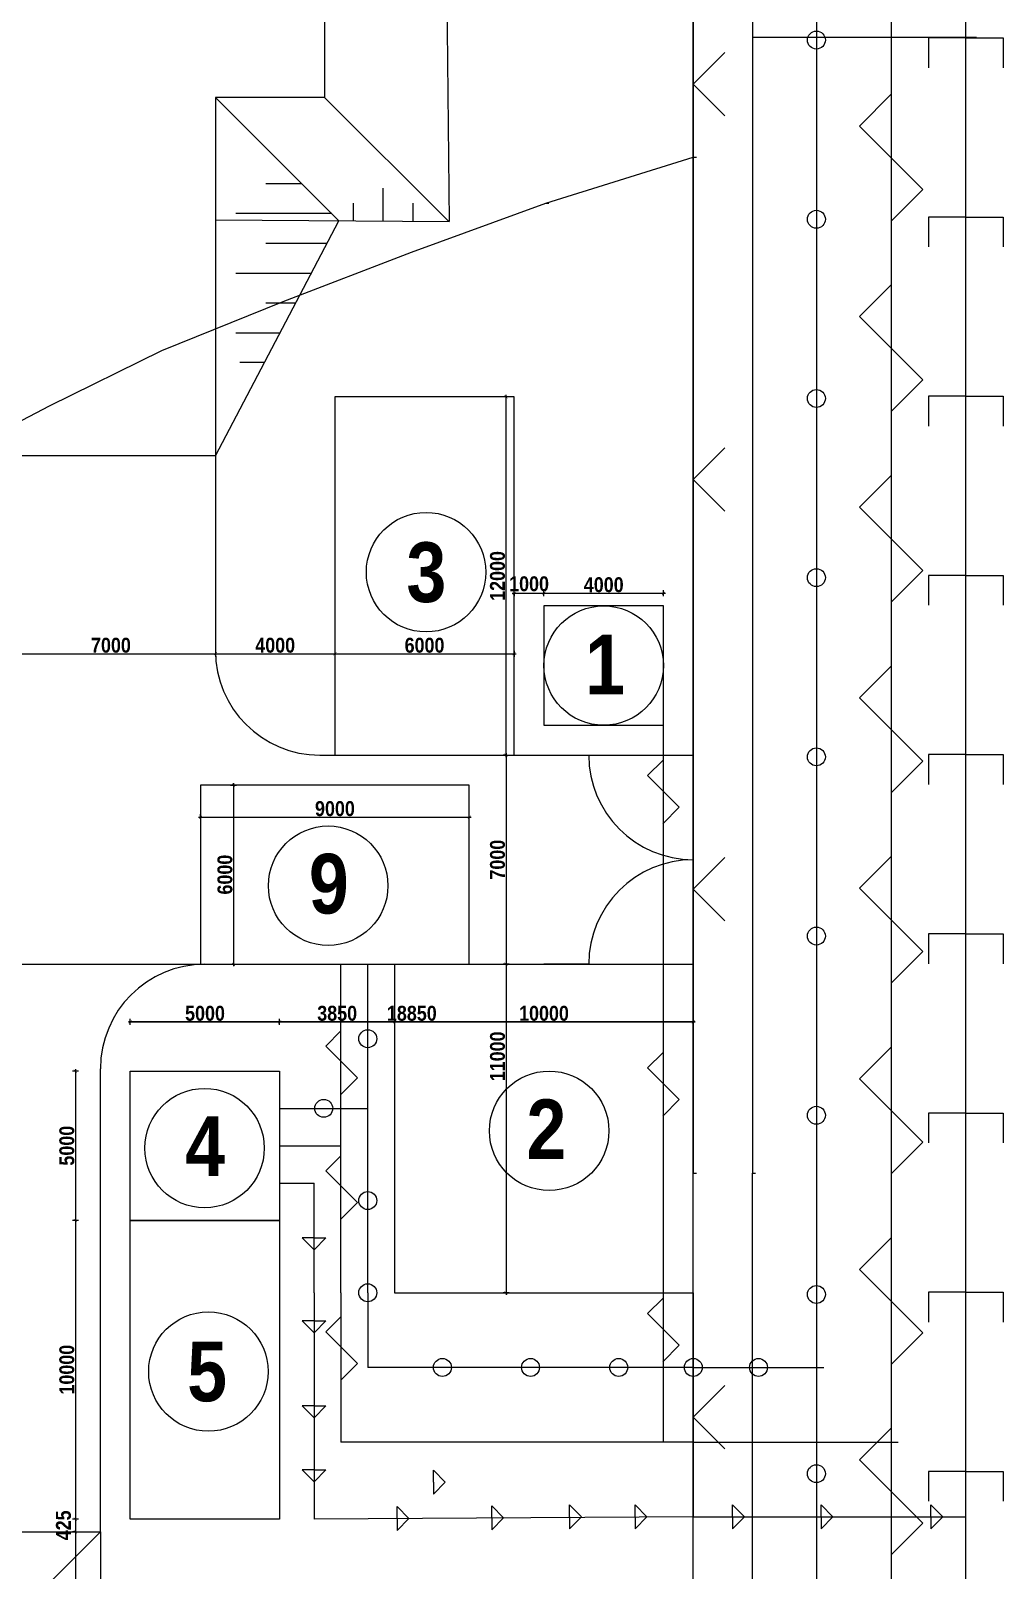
# Model space of a CAD drawing. Header units: millimetres. Extents: x -51 to 2999949, y -1641567 to 415040.
# Drawn here: x 2327837 to 2360396, y 193170 to 244712 of the extents above; entities that cross this region are included whole.
import ezdxf

# ---------------------------------------------------------------- set-up
doc = ezdxf.new("R2010")
doc.units = ezdxf.units.MM
doc.header["$LTSCALE"] = 75
doc.header["$MEASUREMENT"] = 0
doc.layers.get('0').update_dxf_attribs({"linetype": 'CONTINUOUS'})
for name, color, linetype in [('cesty', 161, 'CONTINUOUS'), ('elektrický kabel', 50, 'CONTINUOUS'), ('kanalizace', 222, 'CONTINUOUS'), ('objekt A+B', 10, 'CONTINUOUS'), ('pitná voda', 130, 'CONTINUOUS'), ('plot', 11, 'CONTINUOUS'), ('potrubí', 64, 'CONTINUOUS'), ('svahování', 80, 'CONTINUOUS'), ('zařízení staveniště', 7, 'CONTINUOUS')]:
    doc.layers.add(name, color=color, linetype=linetype)
doc.styles.add('zařízení stavby', font='ariblk.ttf', dxfattribs={"width": 0.75, "height": 2000})
doc.styles.add('ŘEZ HLOUBKY', font='ariblk.ttf', dxfattribs={"width": 0.75, "height": 500})
doc.dimstyles.new('koty', dxfattribs={"dimscale": 0, "dimtxt": 500, "dimasz": 100, "dimexe": 100, "dimexo": 1000, "dimgap": 25, "dimtad": 1, "dimdec": 3, "dimrnd": 5, "dimzin": 12, "dimdsep": 46, "dimtxsty": 'ŘEZ HLOUBKY', "dimblk": 'ARCHTICK', "dimcen": 150, "dimdle": 65, "dimclrd": 256, "dimclre": 256, "dimclrt": 141, "dimadec": 0, "dimazin": 0, "dimtfac": 1, "dimtdec": 3, "dimtmove": 2, "dimatfit": 2, "dimldrblk": 'DOTSMALL', "dimfxl": 100, "dimfxlon": 1, "dimtolj": 1, "dimtzin": 0, "dimarcsym": 0})

# ---------------------------------------------------------------- blocks, each defined once
blk = doc.blocks.new('_ArchTick')
at = {"color": 0, "linetype": 'ByBlock', "const_width": 0.15}
blk.add_lwpolyline([(-0.5, -0.5), (0.5, 0.5)], dxfattribs=at)
blk = doc.blocks.new('*D91')
at = {"layer": 'zařízení staveniště', "lineweight": -2, "transparency": 16777216}
for p, q in [((2326955, 223854), (2334085, 223854)), ((2327020, 223854), (2327020, 223754)), ((2334020, 223854), (2334020, 223754))]:
    blk.add_line(p, q, dxfattribs=at)
at = {"layer": 'zařízení staveniště', "lineweight": -2, "transparency": 16777216, "xscale": 100, "yscale": 100, "zscale": 100, "rotation": 180}
blk.add_blockref('_ArchTick', (2327020, 223854), dxfattribs=at)
at = {"layer": 'zařízení staveniště', "lineweight": -2, "transparency": 16777216, "xscale": 100, "yscale": 100, "zscale": 100}
blk.add_blockref('_ArchTick', (2334020, 223854), dxfattribs=at)
at = {"layer": 'zařízení staveniště', "color": 141, "transparency": 16777216, "insert": (2330520, 224137), "char_height": 500, "attachment_point": 5, "style": 'ŘEZ HLOUBKY'}
blk.add_mtext('\\A1;7000', dxfattribs=at)
blk = doc.blocks.new('_DotSmall')
at = {"color": 0, "linetype": 'ByBlock', "const_width": 0.5}
blk.add_lwpolyline([(-0.0625, 0, 1), (0.0625, 0, 1)], format="xyb", close=True, dxfattribs=at)
blk = doc.blocks.new('*D92')
at = {"layer": 'zařízení staveniště', "lineweight": -2, "transparency": 16777216}
for p, q in [((2333955, 223854), (2338085, 223854)), ((2334020, 223854), (2334020, 223754)), ((2338020, 223954), (2338020, 223754))]:
    blk.add_line(p, q, dxfattribs=at)
at = {"layer": 'zařízení staveniště', "lineweight": -2, "transparency": 16777216, "xscale": 100, "yscale": 100, "zscale": 100, "rotation": 180}
blk.add_blockref('_ArchTick', (2334020, 223854), dxfattribs=at)
at = {"layer": 'zařízení staveniště', "lineweight": -2, "transparency": 16777216, "xscale": 100, "yscale": 100, "zscale": 100}
blk.add_blockref('_ArchTick', (2338020, 223854), dxfattribs=at)
at = {"layer": 'zařízení staveniště', "color": 141, "transparency": 16777216, "insert": (2336020, 224137), "char_height": 500, "attachment_point": 5, "style": 'ŘEZ HLOUBKY'}
blk.add_mtext('\\A1;4000', dxfattribs=at)
blk = doc.blocks.new('*D93')
at = {"layer": 'zařízení staveniště', "lineweight": -2, "transparency": 16777216}
for p, q in [((2337955, 223854), (2344085, 223854)), ((2338020, 223954), (2338020, 223754)), ((2344020, 223954), (2344020, 223754))]:
    blk.add_line(p, q, dxfattribs=at)
at = {"layer": 'zařízení staveniště', "lineweight": -2, "transparency": 16777216, "xscale": 100, "yscale": 100, "zscale": 100, "rotation": 180}
blk.add_blockref('_ArchTick', (2338020, 223854), dxfattribs=at)
at = {"layer": 'zařízení staveniště', "lineweight": -2, "transparency": 16777216, "xscale": 100, "yscale": 100, "zscale": 100}
blk.add_blockref('_ArchTick', (2344020, 223854), dxfattribs=at)
at = {"layer": 'zařízení staveniště', "color": 141, "transparency": 16777216, "insert": (2341020, 224137), "char_height": 500, "attachment_point": 5, "style": 'ŘEZ HLOUBKY'}
blk.add_mtext('\\A1;6000', dxfattribs=at)
blk = doc.blocks.new('*D94')
at = {"layer": 'zařízení staveniště', "lineweight": -2, "transparency": 16777216}
for p, q in [((2343955, 225880), (2345085, 225880)), ((2344020, 225880), (2344020, 225780)), ((2345020, 225780), (2345020, 225980))]:
    blk.add_line(p, q, dxfattribs=at)
at = {"layer": 'zařízení staveniště', "lineweight": -2, "transparency": 16777216, "xscale": 100, "yscale": 100, "zscale": 100, "rotation": 180}
blk.add_blockref('_ArchTick', (2344020, 225880), dxfattribs=at)
at = {"layer": 'zařízení staveniště', "lineweight": -2, "transparency": 16777216, "xscale": 100, "yscale": 100, "zscale": 100}
blk.add_blockref('_ArchTick', (2345020, 225880), dxfattribs=at)
at = {"layer": 'zařízení staveniště', "color": 141, "transparency": 16777216, "insert": (2344520, 226193), "char_height": 500, "attachment_point": 5, "style": 'ŘEZ HLOUBKY'}
blk.add_mtext('\\A1;1000', dxfattribs=at)
blk = doc.blocks.new('*D95')
at = {"layer": 'zařízení staveniště', "lineweight": -2, "transparency": 16777216}
for p, q in [((2344955, 225880), (2349085, 225880)), ((2345020, 225780), (2345020, 225980)), ((2349020, 225780), (2349020, 225980))]:
    blk.add_line(p, q, dxfattribs=at)
at = {"layer": 'zařízení staveniště', "lineweight": -2, "transparency": 16777216, "xscale": 100, "yscale": 100, "zscale": 100, "rotation": 180}
blk.add_blockref('_ArchTick', (2345020, 225880), dxfattribs=at)
at = {"layer": 'zařízení staveniště', "lineweight": -2, "transparency": 16777216, "xscale": 100, "yscale": 100, "zscale": 100}
blk.add_blockref('_ArchTick', (2349020, 225880), dxfattribs=at)
at = {"layer": 'zařízení staveniště', "color": 141, "transparency": 16777216, "insert": (2347020, 226163), "char_height": 500, "attachment_point": 5, "style": 'ŘEZ HLOUBKY'}
blk.add_mtext('\\A1;4000', dxfattribs=at)
blk = doc.blocks.new('*D96')
at = {"layer": 'zařízení staveniště', "lineweight": -2, "transparency": 16777216}
for p, q in [((2343749, 232459), (2343649, 232459)), ((2343749, 220394), (2343749, 232524)), ((2343749, 220459), (2343649, 220459))]:
    blk.add_line(p, q, dxfattribs=at)
at = {"layer": 'zařízení staveniště', "lineweight": -2, "transparency": 16777216, "xscale": 100, "yscale": 100, "zscale": 100}
for p, rotation in [((2343749, 232459), 90), ((2343749, 220459), 270)]:
    blk.add_blockref('_ArchTick', p, dxfattribs=dict(at, rotation=rotation))
at = {"layer": 'zařízení staveniště', "color": 141, "transparency": 16777216, "insert": (2343466, 226459), "char_height": 500, "attachment_point": 5, "rotation": 90, "style": 'ŘEZ HLOUBKY'}
blk.add_mtext('\\A1;12000', dxfattribs=at)
blk = doc.blocks.new('*D97')
at = {"layer": 'zařízení staveniště', "lineweight": -2, "transparency": 16777216}
for p, q in [((2343749, 220459), (2343649, 220459)), ((2343749, 220524), (2343749, 213394)), ((2343849, 213459), (2343649, 213459))]:
    blk.add_line(p, q, dxfattribs=at)
at = {"layer": 'zařízení staveniště', "lineweight": -2, "transparency": 16777216, "xscale": 100, "yscale": 100, "zscale": 100}
for p, rotation in [((2343749, 220459), 90), ((2343749, 213459), 270)]:
    blk.add_blockref('_ArchTick', p, dxfattribs=dict(at, rotation=rotation))
at = {"layer": 'zařízení staveniště', "color": 141, "transparency": 16777216, "insert": (2343466, 216959), "char_height": 500, "attachment_point": 5, "rotation": 90, "style": 'ŘEZ HLOUBKY'}
blk.add_mtext('\\A1;7000', dxfattribs=at)
blk = doc.blocks.new('*D98')
at = {"layer": 'zařízení staveniště', "lineweight": -2, "transparency": 16777216}
for p, q in [((2343849, 213459), (2343649, 213459)), ((2343749, 213524), (2343749, 202394)), ((2343849, 202459), (2343649, 202459))]:
    blk.add_line(p, q, dxfattribs=at)
at = {"layer": 'zařízení staveniště', "lineweight": -2, "transparency": 16777216, "xscale": 100, "yscale": 100, "zscale": 100}
for p, rotation in [((2343749, 213459), 90), ((2343749, 202459), 270)]:
    blk.add_blockref('_ArchTick', p, dxfattribs=dict(at, rotation=rotation))
at = {"layer": 'zařízení staveniště', "color": 141, "transparency": 16777216, "insert": (2343466, 210374), "char_height": 500, "attachment_point": 5, "rotation": 90, "style": 'ŘEZ HLOUBKY'}
blk.add_mtext('\\A1;11000', dxfattribs=at)
blk = doc.blocks.new('*D99')
at = {"layer": 'zařízení staveniště', "lineweight": -2, "transparency": 16777216}
for p, q in [((2331105, 211530), (2336235, 211530)), ((2331170, 211430), (2331170, 211630)), ((2336170, 211430), (2336170, 211630))]:
    blk.add_line(p, q, dxfattribs=at)
at = {"layer": 'zařízení staveniště', "lineweight": -2, "transparency": 16777216, "xscale": 100, "yscale": 100, "zscale": 100, "rotation": 180}
blk.add_blockref('_ArchTick', (2331170, 211530), dxfattribs=at)
at = {"layer": 'zařízení staveniště', "lineweight": -2, "transparency": 16777216, "xscale": 100, "yscale": 100, "zscale": 100}
blk.add_blockref('_ArchTick', (2336170, 211530), dxfattribs=at)
at = {"layer": 'zařízení staveniště', "color": 141, "transparency": 16777216, "insert": (2333670, 211813), "char_height": 500, "attachment_point": 5, "style": 'ŘEZ HLOUBKY'}
blk.add_mtext('\\A1;5000', dxfattribs=at)
blk = doc.blocks.new('*D100')
at = {"layer": 'zařízení staveniště', "lineweight": -2, "transparency": 16777216}
for p, q in [((2336105, 211530), (2340085, 211530)), ((2336170, 211430), (2336170, 211630)), ((2340020, 211530), (2340020, 211430))]:
    blk.add_line(p, q, dxfattribs=at)
at = {"layer": 'zařízení staveniště', "lineweight": -2, "transparency": 16777216, "xscale": 100, "yscale": 100, "zscale": 100, "rotation": 180}
blk.add_blockref('_ArchTick', (2336170, 211530), dxfattribs=at)
at = {"layer": 'zařízení staveniště', "lineweight": -2, "transparency": 16777216, "xscale": 100, "yscale": 100, "zscale": 100}
blk.add_blockref('_ArchTick', (2340020, 211530), dxfattribs=at)
at = {"layer": 'zařízení staveniště', "color": 141, "transparency": 16777216, "insert": (2338095, 211813), "char_height": 500, "attachment_point": 5, "style": 'ŘEZ HLOUBKY'}
blk.add_mtext('\\A1;3850', dxfattribs=at)
blk = doc.blocks.new('*D101')
at = {"layer": 'zařízení staveniště', "lineweight": -2, "transparency": 16777216}
for p, q in [((2339955, 211530), (2350085, 211530)), ((2340020, 211530), (2340020, 211430)), ((2350020, 211530), (2350020, 211430))]:
    blk.add_line(p, q, dxfattribs=at)
at = {"layer": 'zařízení staveniště', "lineweight": -2, "transparency": 16777216, "xscale": 100, "yscale": 100, "zscale": 100, "rotation": 180}
blk.add_blockref('_ArchTick', (2340020, 211530), dxfattribs=at)
at = {"layer": 'zařízení staveniště', "lineweight": -2, "transparency": 16777216, "xscale": 100, "yscale": 100, "zscale": 100}
blk.add_blockref('_ArchTick', (2350020, 211530), dxfattribs=at)
at = {"layer": 'zařízení staveniště', "color": 141, "transparency": 16777216, "insert": (2345020, 211813), "char_height": 500, "attachment_point": 5, "style": 'ŘEZ HLOUBKY'}
blk.add_mtext('\\A1;10000', dxfattribs=at)
blk = doc.blocks.new('*D102')
at = {"layer": 'zařízení staveniště', "lineweight": -2, "transparency": 16777216}
for p, q in [((2350085, 211530), (2331105, 211530)), ((2331170, 211430), (2331170, 211630)), ((2350020, 211530), (2350020, 211430))]:
    blk.add_line(p, q, dxfattribs=at)
at = {"layer": 'zařízení staveniště', "lineweight": -2, "transparency": 16777216, "xscale": 100, "yscale": 100, "zscale": 100, "rotation": 180}
blk.add_blockref('_ArchTick', (2331170, 211530), dxfattribs=at)
at = {"layer": 'zařízení staveniště', "lineweight": -2, "transparency": 16777216, "xscale": 100, "yscale": 100, "zscale": 100}
blk.add_blockref('_ArchTick', (2350020, 211530), dxfattribs=at)
at = {"layer": 'zařízení staveniště', "color": 141, "transparency": 16777216, "insert": (2340595, 211813), "char_height": 500, "attachment_point": 5, "style": 'ŘEZ HLOUBKY'}
blk.add_mtext('\\A1;18850', dxfattribs=at)
blk = doc.blocks.new('*D103')
at = {"layer": 'zařízení staveniště', "lineweight": -2, "transparency": 16777216}
for p, q in [((2329429, 209883), (2329229, 209883)), ((2329329, 209948), (2329329, 204818)), ((2329429, 204883), (2329229, 204883))]:
    blk.add_line(p, q, dxfattribs=at)
at = {"layer": 'zařízení staveniště', "lineweight": -2, "transparency": 16777216, "xscale": 100, "yscale": 100, "zscale": 100}
for p, rotation in [((2329329, 209883), 90), ((2329329, 204883), 270)]:
    blk.add_blockref('_ArchTick', p, dxfattribs=dict(at, rotation=rotation))
at = {"layer": 'zařízení staveniště', "color": 141, "transparency": 16777216, "insert": (2329046, 207383), "char_height": 500, "attachment_point": 5, "rotation": 90, "style": 'ŘEZ HLOUBKY'}
blk.add_mtext('\\A1;5000', dxfattribs=at)
blk = doc.blocks.new('*D104')
at = {"layer": 'zařízení staveniště', "lineweight": -2, "transparency": 16777216}
for p, q in [((2329429, 204883), (2329229, 204883)), ((2329329, 204948), (2329329, 194818)), ((2329429, 194883), (2329229, 194883))]:
    blk.add_line(p, q, dxfattribs=at)
at = {"layer": 'zařízení staveniště', "lineweight": -2, "transparency": 16777216, "xscale": 100, "yscale": 100, "zscale": 100}
for p, rotation in [((2329329, 204883), 90), ((2329329, 194883), 270)]:
    blk.add_blockref('_ArchTick', p, dxfattribs=dict(at, rotation=rotation))
at = {"layer": 'zařízení staveniště', "color": 141, "transparency": 16777216, "insert": (2329046, 199883), "char_height": 500, "attachment_point": 5, "rotation": 90, "style": 'ŘEZ HLOUBKY'}
blk.add_mtext('\\A1;10000', dxfattribs=at)
blk = doc.blocks.new('*D105')
at = {"layer": 'zařízení staveniště', "lineweight": -2, "transparency": 16777216}
for p, q in [((2329429, 194883), (2329229, 194883)), ((2329329, 194948), (2329329, 194394)), ((2329329, 194459), (2329229, 194459))]:
    blk.add_line(p, q, dxfattribs=at)
at = {"layer": 'zařízení staveniště', "lineweight": -2, "transparency": 16777216, "xscale": 100, "yscale": 100, "zscale": 100}
for p, rotation in [((2329329, 194883), 90), ((2329329, 194459), 270)]:
    blk.add_blockref('_ArchTick', p, dxfattribs=dict(at, rotation=rotation))
at = {"layer": 'zařízení staveniště', "color": 141, "transparency": 16777216, "insert": (2328933, 194671), "char_height": 500, "attachment_point": 5, "rotation": 90, "style": 'ŘEZ HLOUBKY'}
blk.add_mtext('\\A1;425', dxfattribs=at)
blk = doc.blocks.new('*D106')
at = {"layer": 'zařízení staveniště', "lineweight": -2, "transparency": 16777216}
for p, q in [((2329329, 194459), (2329229, 194459)), ((2329329, 194524), (2329329, 181394)), ((2329329, 181459), (2329229, 181459))]:
    blk.add_line(p, q, dxfattribs=at)
at = {"layer": 'zařízení staveniště', "lineweight": -2, "transparency": 16777216, "xscale": 100, "yscale": 100, "zscale": 100}
for p, rotation in [((2329329, 194459), 90), ((2329329, 181459), 270)]:
    blk.add_blockref('_ArchTick', p, dxfattribs=dict(at, rotation=rotation))
at = {"layer": 'zařízení staveniště', "color": 141, "transparency": 16777216, "insert": (2329046, 187959), "char_height": 500, "attachment_point": 5, "rotation": 90, "style": 'ŘEZ HLOUBKY'}
blk.add_mtext('\\A1;13000', dxfattribs=at)
blk = doc.blocks.new('*U108')
at = {"layer": 'elektrický kabel'}
for p, q in [((-1061, 1055), (11, 2127)), ((1061, -1066), (-1061, 1055)), ((0, -2127), (1061, -1066))]:
    blk.add_line(p, q, dxfattribs=at)
blk = doc.blocks.new('*U109')
at = {"layer": 'elektrický kabel', "color": 0, "linetype": 'ByBlock', "lineweight": -2, "transparency": 16777216}
for p in [(0, 133987), (0, 127607), (0, 121226), (0, 114846), (0, 108466), (0, 102085), (0, 95705), (0, 89325)]:
    blk.add_blockref('*U108', p, dxfattribs=at)
blk = doc.blocks.new('*U110')
at = {"layer": 'kanalizace'}
for p, q in [((0, 500), (-1250, 500)), ((-1250, 500), (-1250, -500)), ((0, 500), (1250, 500)), ((1250, 500), (1250, -500))]:
    blk.add_line(p, q, dxfattribs=at)
blk = doc.blocks.new('*U111')
at = {"layer": 'kanalizace', "color": 0, "linetype": 'ByBlock', "lineweight": -2, "transparency": 16777216}
for p in [(0, 138000), (0, 132000), (0, 126000), (0, 120000), (0, 114000), (0, 108000), (0, 102000), (0, 96000), (0, 90000)]:
    blk.add_blockref('*U110', p, dxfattribs=at)
blk = doc.blocks.new('*U112')
at = {"layer": 'pitná voda'}
blk.add_circle((0, 0), 300, dxfattribs=at)
blk = doc.blocks.new('*U113')
at = {"layer": 'pitná voda', "color": 0, "linetype": 'ByBlock', "lineweight": -2, "transparency": 16777216}
for p in [(0, 138000), (0, 132000), (0, 126000), (0, 120000), (0, 114000), (0, 108000), (0, 102000), (0, 96000), (0, 90000)]:
    blk.add_blockref('*U112', p, dxfattribs=at)
blk = doc.blocks.new('*D114')
at = {"layer": 'zařízení staveniště', "lineweight": -2, "transparency": 16777216}
for p, q in [((2334523, 219459), (2334723, 219459)), ((2334623, 219524), (2334623, 213394)), ((2334523, 213459), (2334723, 213459))]:
    blk.add_line(p, q, dxfattribs=at)
at = {"layer": 'zařízení staveniště', "lineweight": -2, "transparency": 16777216, "xscale": 100, "yscale": 100, "zscale": 100}
for p, rotation in [((2334623, 219459), 90), ((2334623, 213459), 270)]:
    blk.add_blockref('_ArchTick', p, dxfattribs=dict(at, rotation=rotation))
at = {"layer": 'zařízení staveniště', "color": 141, "transparency": 16777216, "insert": (2334339, 216459), "char_height": 500, "attachment_point": 5, "rotation": 90, "style": 'ŘEZ HLOUBKY'}
blk.add_mtext('\\A1;6000', dxfattribs=at)
blk = doc.blocks.new('*D115')
at = {"layer": 'zařízení staveniště', "lineweight": -2, "transparency": 16777216}
for p, q in [((2333455, 218382), (2342585, 218382)), ((2333520, 218382), (2333520, 218482)), ((2342520, 218382), (2342520, 218482))]:
    blk.add_line(p, q, dxfattribs=at)
at = {"layer": 'zařízení staveniště', "lineweight": -2, "transparency": 16777216, "xscale": 100, "yscale": 100, "zscale": 100, "rotation": 180}
blk.add_blockref('_ArchTick', (2333520, 218382), dxfattribs=at)
at = {"layer": 'zařízení staveniště', "lineweight": -2, "transparency": 16777216, "xscale": 100, "yscale": 100, "zscale": 100}
blk.add_blockref('_ArchTick', (2342520, 218382), dxfattribs=at)
at = {"layer": 'zařízení staveniště', "color": 141, "transparency": 16777216, "insert": (2338020, 218666), "char_height": 500, "attachment_point": 5, "style": 'ŘEZ HLOUBKY'}
blk.add_mtext('\\A1;9000', dxfattribs=at)

msp = doc.modelspace()

# ---------------------------------------------------------------- linework, layer by layer
for points in [[(2350019.7798, 282535.5619), (2350019.7798, 206459.2977), (2350122.664, 206459.2977)], [(2352000.127, 282535.5619), (2352000.127, 206459.2977), (2352103.0111, 206459.2977)], [(2345081.7709, 238942.155), (2350019.7798, 240485.3), (2350122.664, 240485.3)], [(2289889.1768, 202395.7192), (2294287.0994, 206356.4266), (2298453.5358, 209957.0458), (2302414.2432, 213377.6537), (2306169.1821, 216438.1866), (2309666.9564, 219292.9904), (2312984.6802, 221942.0258), (2316045.2262, 224359.6013), (2318900.0038, 226442.8195), (2321883.3964, 228423.1666), (2325072.5313, 230377.796), (2328467.4083, 232152.4009), (2332222.3604, 234004.1592), (2336285.9257, 235650.1491), (2340580.9772, 237296.1651), (2345081.7709, 238942.155), (2345184.642, 238942.155)], [(2195784.0135, 206459.2977), (2195784.0135, 124441.9724), (2196324.1064, 122358.7477), (2197764.3607, 120918.4934), (2199847.5854, 120378.4005), (2348039.4327, 120378.4005), (2350019.7798, 120918.4934), (2351460.0406, 122358.7477), (2352000.127, 124441.9724), (2352000.127, 206459.2977), (2352103.0111, 206459.2977)], [(2197764.3607, 206459.2977), (2197764.3607, 124441.9724), (2198407.3312, 123027.436), (2199847.5854, 122358.7477), (2348039.4327, 122358.7477), (2349351.0915, 123027.436), (2350019.7798, 124441.9724), (2350019.7798, 206459.2977), (2350122.664, 206459.2977)]]:
    msp.add_lwpolyline(points)
at = {"layer": 'cesty'}
for p, q in [((2334019.7798, 242484.2977), (2334019.7798, 223959.2977)), ((2334019.7798, 242484.2977), (2338154.5737, 238349.5038)), ((2334019.7798, 242484.2977), (2334019.7798, 230484.2977)), ((2334019.7798, 230484.2977), (2338154.5737, 238349.5038)), ((2334019.7798, 230484.2977), (2327019.7798, 230484.2977)), ((2337519.7798, 220459.2977), (2338019.7798, 220459.2977)), ((2337519.7798, 220459.2977), (2338019.7798, 220459.2977)), ((2344019.7798, 220459.2977), (2350019.7798, 220459.2977)), ((2344019.7798, 220459.2977), (2346019.7798, 220459.2977)), ((2309669.7798, 213459.2977), (2340019.7798, 213459.2977)), ((2345019.7798, 213459.2977), (2350019.7798, 213459.2977)), ((2330169.7798, 194459.2977), (2330169.7798, 209959.2977))]:
    msp.add_line(p, q, dxfattribs=at)
for centre, start, end in [((2337519.7798, 223959.2977), 180, 270), ((2333669.7798, 209959.2977), 90, 180)]:
    msp.add_arc(centre, 3500, start, end, dxfattribs=at)
at = {"layer": 'elektrický kabel'}
for p, q in [((2356640.6951, 302519.0837), (2356640.6951, 104355.573)), ((2349019.7798, 197459.2977), (2349019.7798, 221459.2977)), ((2348489.4498, 219775.9541), (2348994.5948, 220281.0992)), ((2349550.1099, 218715.2939), (2348489.4498, 219775.9541)), ((2348994.5948, 218159.7788), (2349550.1099, 218715.2939)), ((2338219.7798, 202459.2977), (2338219.7798, 213459.2977)), ((2337714.6348, 210719.1217), (2338219.7798, 211224.2668)), ((2338775.2949, 209658.4615), (2337714.6348, 210719.1217)), ((2348489.4498, 209989.6278), (2348994.5948, 210494.7728)), ((2349550.1099, 208928.9676), (2348489.4498, 209989.6278)), ((2338219.7798, 209102.9464), (2338775.2949, 209658.4615)), ((2348994.5948, 208373.4525), (2349550.1099, 208928.9676)), ((2336169.7798, 207383.1386), (2338219.7798, 207383.1386)), ((2337714.6348, 206537.3934), (2338219.7798, 207042.5385)), ((2338775.2949, 205476.7332), (2337714.6348, 206537.3934)), ((2338219.7798, 204921.2181), (2338775.2949, 205476.7332)), ((2338219.7798, 202459.2977), (2338219.7798, 197459.2977)), ((2348489.4498, 201761.4364), (2348994.5948, 202266.5814)), ((2337714.6348, 201151.8434), (2338219.7798, 201656.9884)), ((2349550.1099, 200700.7762), (2348489.4498, 201761.4364)), ((2338775.2949, 200091.1832), (2337714.6348, 201151.8434)), ((2348994.5948, 200145.2611), (2349550.1099, 200700.7762)), ((2338219.7798, 199535.6681), (2338775.2949, 200091.1832)), ((2350019.7798, 197459.2977), (2338219.7798, 197459.2977)), ((2350019.7798, 197459.2977), (2349019.7798, 197459.2977)), ((2350019.7798, 197459.2977), (2356879.4849, 197459.2977))]:
    msp.add_line(p, q, dxfattribs=at)
at = {"layer": 'kanalizace'}
msp.add_line((2359140.6951, 104355.573), (2359146.1358, 302519.0837), dxfattribs=at)
at = {"layer": 'objekt A+B'}
for p, q in [((2341498.657, 273605.3723), (2341841.4152, 238322.192)), ((2337669.7798, 269684.2977), (2337669.7798, 242484.2977)), ((2337669.7798, 242484.2977), (2334019.7798, 242484.2977)), ((2337669.7798, 242484.2977), (2341831.8143, 238322.2632)), ((2334019.7798, 238380.1339), (2341841.4152, 238322.192))]:
    msp.add_line(p, q, dxfattribs=at)
at = {"layer": 'pitná voda'}
for p, q in [((2354140.6951, 302519.0837), (2354140.6951, 104355.573)), ((2339119.7798, 202459.2977), (2339119.7798, 213459.2977)), ((2336169.7798, 209883.1386), (2336169.7798, 208633.1386)), ((2336169.7798, 208633.1386), (2336169.7798, 207383.1386)), ((2336169.7798, 208633.1386), (2339119.7798, 208633.1386)), ((2336169.7798, 207383.1386), (2336169.7798, 206133.1386)), ((2339119.7798, 202459.2977), (2339119.7798, 199959.2977)), ((2350019.7798, 202459.2977), (2350019.7798, 199959.2977)), ((2350019.7798, 199959.2977), (2339119.7798, 199959.2977)), ((2350019.7798, 199959.2977), (2350019.7798, 199959.2977)), ((2350019.7798, 199959.2977), (2350019.7798, 199959.2977)), ((2350019.7798, 199959.2977), (2350019.7798, 197459.2977)), ((2350019.7798, 199959.2977), (2354385.8968, 199959.2977)), ((2350019.7798, 197459.2977), (2350019.7798, 194959.2977))]:
    msp.add_line(p, q, dxfattribs=at)
for centre in [(2339119.7798, 210964.5186), (2337644.7798, 208633.1386), (2339119.7798, 205546.2181), (2339119.7798, 202459.2977), (2341619.7798, 199959.2977), (2344569.7798, 199959.2977), (2347522.7272, 199959.2977), (2350019.7798, 199959.2977), (2352202.8383, 199959.2977)]:
    msp.add_circle(centre, 300, dxfattribs=at)
at = {"layer": 'plot'}
for p, q in [((2350019.7798, 242920.1774), (2351080.44, 243980.8375)), ((2350019.7798, 242920.1774), (2351080.44, 241859.5172)), ((2350019.7798, 229684.2977), (2351080.44, 230744.9578)), ((2350019.7798, 229684.2977), (2351080.44, 228623.6375)), ((2350019.7798, 215974.0609), (2351080.44, 217034.7211)), ((2350019.7798, 215974.0609), (2351080.44, 214913.4008)), ((2350019.7798, 198294.1441), (2351080.44, 199354.8042)), ((2350019.7798, 198294.1441), (2351080.44, 197233.4839))]:
    msp.add_line(p, q, dxfattribs=at)
msp.add_lwpolyline([(2260019.7798, 179684.2977), (2350019.7798, 179684.2977), (2350019.7798, 284515.909), (2260019.7798, 284515.909)], close=True, dxfattribs=at)
at = {"layer": 'potrubí'}
for p, q in [((2336169.7798, 206133.1386), (2337319.7798, 206133.1386)), ((2337319.7798, 202459.2977), (2337319.7798, 206133.1386)), ((2337319.7798, 204296.2181), (2336919.7798, 204296.2181)), ((2336919.7798, 204296.2181), (2337319.7798, 203896.2181)), ((2337319.7798, 204296.2181), (2337719.7798, 204296.2181)), ((2337719.7798, 204296.2181), (2337319.7798, 203896.2181)), ((2337319.7798, 202459.2977), (2337319.7798, 194883.1386)), ((2337319.7798, 201518.675), (2336919.7798, 201518.675)), ((2336919.7798, 201518.675), (2337319.7798, 201118.675)), ((2337319.7798, 201518.675), (2337719.7798, 201518.675)), ((2337719.7798, 201518.675), (2337319.7798, 201118.675)), ((2337319.7798, 198671.2181), (2336919.7798, 198671.2181)), ((2336919.7798, 198671.2181), (2337319.7798, 198271.2181)), ((2337319.7798, 198671.2181), (2337719.7798, 198671.2181)), ((2337719.7798, 198671.2181), (2337319.7798, 198271.2181)), ((2337319.7798, 196533.0577), (2336919.7798, 196533.0577)), ((2336919.7798, 196533.0577), (2337319.7798, 196133.0577)), ((2337319.7798, 196533.0577), (2337719.7798, 196533.0577)), ((2337719.7798, 196533.0577), (2337319.7798, 196133.0577)), ((2341315.3958, 196117.4806), (2341315.3958, 196517.4806)), ((2341315.3958, 196517.4806), (2341715.3958, 196117.4806)), ((2341315.3958, 196117.4806), (2341315.3958, 195717.4806)), ((2341315.3958, 195717.4806), (2341715.3958, 196117.4806)), ((2345871.8071, 194959.2977), (2345871.8071, 195359.2977)), ((2345871.8071, 195359.2977), (2346271.8071, 194959.2977)), ((2348068.8882, 194959.2977), (2348068.8882, 195359.2977)), ((2348068.8882, 195359.2977), (2348468.8882, 194959.2977)), ((2351328.4148, 194959.2977), (2351328.4148, 195359.2977)), ((2351328.4148, 195359.2977), (2351728.4148, 194959.2977)), ((2354296.4264, 194959.2977), (2354296.4264, 195359.2977)), ((2354296.4264, 195359.2977), (2354696.4264, 194959.2977)), ((2357976.7316, 194959.2977), (2357976.7316, 195359.2977)), ((2357976.7316, 195359.2977), (2358376.7316, 194959.2977)), ((2350019.7798, 194959.2977), (2337319.7798, 194883.1386)), ((2340100.1257, 194902.2104), (2340100.1257, 195302.2104)), ((2340100.1257, 195302.2104), (2340500.1257, 194902.2104)), ((2340100.1257, 194902.2104), (2340100.1257, 194502.2104)), ((2340100.1257, 194502.2104), (2340500.1257, 194902.2104)), ((2343269.7798, 194921.2181), (2343269.7798, 195321.2181)), ((2343269.7798, 195321.2181), (2343669.7798, 194921.2181)), ((2343269.7798, 194921.2181), (2343269.7798, 194521.2181)), ((2343269.7798, 194521.2181), (2343669.7798, 194921.2181)), ((2345871.8071, 194959.2977), (2345871.8071, 194559.2977)), ((2345871.8071, 194559.2977), (2346271.8071, 194959.2977)), ((2348068.8882, 194959.2977), (2348068.8882, 194559.2977)), ((2348068.8882, 194559.2977), (2348468.8882, 194959.2977)), ((2350019.7798, 194959.2977), (2359143.1826, 194959.2977)), ((2351328.4148, 194959.2977), (2351328.4148, 194559.2977)), ((2351328.4148, 194559.2977), (2351728.4148, 194959.2977)), ((2354296.4264, 194959.2977), (2354296.4264, 194559.2977)), ((2354296.4264, 194559.2977), (2354696.4264, 194959.2977)), ((2357976.7316, 194959.2977), (2357976.7316, 194559.2977)), ((2357976.7316, 194559.2977), (2358376.7316, 194959.2977))]:
    msp.add_line(p, q, dxfattribs=at)
at = {"layer": 'svahování'}
for p, q in [((2336912.8801, 239591.1974), (2335704.024, 239591.1974)), ((2339640.6933, 238338.4948), (2339640.6933, 239445.1886)), ((2338640.6933, 238345.9027), (2338640.6933, 238945.1886)), ((2340640.6933, 238331.0869), (2340640.6933, 238945.1886)), ((2337912.8801, 238591.1974), (2334704.024, 238591.1974)), ((2337755.9267, 237591.1974), (2335704.024, 237591.1974)), ((2337230.2197, 236591.1974), (2334704.024, 236591.1974)), ((2336704.5127, 235591.1974), (2335704.024, 235591.1974)), ((2336178.8057, 234591.1974), (2334704.024, 234591.1974)), ((2335662.8272, 233609.7029), (2334841.1398, 233609.7029))]:
    msp.add_line(p, q, dxfattribs=at)
at = {"layer": 'zařízení staveniště'}
for p, q in [((2352000.127, 244497.4298), (2354500.127, 244497.4298)), ((2354500.127, 244497.4298), (2357000.127, 244497.4298)), ((2357000.127, 244497.4298), (2359500.127, 244497.4298)), ((2344019.7798, 232459.2977), (2338019.7798, 232459.2977)), ((2338019.7798, 232459.2977), (2338019.7798, 220459.2977)), ((2344019.7798, 220459.2977), (2344019.7798, 232459.2977)), ((2338019.7798, 220459.2977), (2344019.7798, 220459.2977)), ((2342519.7798, 219459.2977), (2333519.7798, 219459.2977)), ((2333519.7798, 219459.2977), (2333519.7798, 213456.0819)), ((2342519.7798, 213459.2977), (2342519.7798, 219459.2977)), ((2340019.7798, 213459.2977), (2340019.7798, 212459.2977)), ((2340019.7798, 213459.2977), (2345019.7798, 213459.2977)), ((2346519.7798, 213459.2977), (2345019.7798, 213459.2977)), ((2346519.7798, 213459.2977), (2350019.7798, 213459.2977)), ((2340019.7798, 212459.2977), (2340019.7798, 202459.2977)), ((2350019.7798, 202459.2977), (2350019.7798, 212459.2977)), ((2340019.7798, 202459.2977), (2350019.7798, 202459.2977)), ((2330169.7798, 194459.2977), (2328370.1931, 192659.7109))]:
    msp.add_line(p, q, dxfattribs=at)
at = {"layer": 'zařízení staveniště', "elevation": 0}
msp.add_lwpolyline([(2345019.7798, 221459.2977), (2349019.7798, 221459.2977), (2349019.7798, 225459.2977), (2345019.7798, 225459.2977)], close=True, dxfattribs=at)
at = {"layer": 'zařízení staveniště'}
for points in [[(2331169.7798, 209883.1386), (2336169.7798, 209883.1386), (2336169.7798, 204883.1386), (2331169.7798, 204883.1386)], [(2331169.7798, 204883.1386), (2336169.7798, 204883.1386), (2336169.7798, 194883.1386), (2331169.7798, 194883.1386)], [(2265169.7798, 194459.2977), (2330169.7798, 194459.2977), (2330169.7798, 181459.2977), (2265169.7798, 181459.2977)]]:
    msp.add_lwpolyline(points, close=True, dxfattribs=at)
for centre in [(2341072.0969, 226586.7497), (2347019.7798, 223459.2977), (2337793.6321, 216087.4373), (2345193.2226, 207881.8574), (2333655.7881, 207302.8851), (2333783.9553, 199820.7469)]:
    msp.add_circle(centre, 2000, dxfattribs=at)
for centre, start, end in [((2350019.7798, 220459.2977), 180, 270), ((2350019.7798, 213459.2977), 90, 180)]:
    msp.add_arc(centre, 3500, start, end, dxfattribs=at)

# ---------------------------------------------------------------- block references
at = {"layer": 'elektrický kabel'}
msp.add_blockref('*U109', (2356640.6951, 106482.348), dxfattribs=at)
at = {"layer": 'kanalizace'}
msp.add_blockref('*U111', (2359146.1358, 105976.8933), dxfattribs=at)
at = {"layer": 'pitná voda'}
msp.add_blockref('*U113', (2354140.6951, 106402.2151), dxfattribs=at)

# ---------------------------------------------------------------- texts
at = {"layer": 'zařízení staveniště', "char_height": 2000, "attachment_point": 1, "style": 'zařízení stavby'}
for s, insert in [('3', (2340414.88, 227586.352)), ('1', (2346395.3965, 224490.3608)), ('9', (2337149.26, 217156.066)), ('2', (2344433.4226, 208932.8668)), ('4', (2333011.416, 208371.5138)), ('5', (2333073.8104, 200824.4744))]:
    msp.add_mtext_dynamic_manual_height_columns(s, width=5155.681041, gutter_width=10000, heights=[0], dxfattribs=dict(at, insert=insert))

# ---------------------------------------------------------------- dimensions: what is measured, and where the dimension line sits
at = {"layer": 'zařízení staveniště'}
for base, p1, p2, picture, middle in [((2343749.1078, 232459.2977), (2344019.7798, 220459.2977), (2344019.7798, 232459.2977), '*D96', (2343465.5811, 226459.2977)), ((2343749.1078, 213459.2977), (2344019.7798, 220459.2977), (2345019.7798, 213459.2977), '*D97', (2343465.5811, 216959.2977)), ((2334622.8904, 213459.2977), (2333519.7798, 219459.2977), (2333519.7798, 213459.2977), '*D114', (2334339.3638, 216459.2977)), ((2329329.3558, 204883.1386), (2331169.7798, 209883.1386), (2331169.7798, 204883.1386), '*D103', (2329045.8292, 207383.1386)), ((2329329.3558, 194883.1386), (2331169.7798, 204883.1386), (2331169.7798, 194883.1386), '*D104', (2329045.8292, 199883.1386)), ((2329329.3558, 194459.2977), (2331169.7798, 194883.1386), (2330169.7798, 194459.2977), '*D105', (2328933.3292, 194671.2181)), ((2329329.3558, 181459.2977), (2330169.7798, 194459.2977), (2330169.7798, 181459.2977), '*D106', (2329045.8292, 187959.2977))]:
    dim = msp.add_linear_dim(base=base, p1=p1, p2=p2, angle=90, dimstyle='koty', override={"dimscale": 1}, dxfattribs=at)
    dim.commit()
    dim.dimension.update_dxf_attribs({"geometry": picture, "text_midpoint": middle})
for base, p1, p2, picture, middle in [((2338019.7798, 223853.6197), (2334019.7798, 223959.2977), (2338019.7798, 226459.2977), '*D92', (2336019.7798, 224137.1463)), ((2344019.7798, 223853.6197), (2338019.7798, 226459.2977), (2344019.7798, 226459.2977), '*D93', (2341019.7798, 224137.1463)), ((2349019.7798, 225879.5316), (2345019.7798, 223459.2977), (2349019.7798, 223459.2977), '*D95', (2347019.7798, 226163.0582)), ((2334019.7798, 223853.6197), (2327019.7798, 223959.2977), (2334019.7798, 223959.2977), '*D91', (2330519.7798, 224137.1463)), ((2342519.7798, 218382.4873), (2333519.7798, 218382.4873), (2342519.7798, 218382.4873), '*D115', (2338019.7798, 218666.0139)), ((2331169.7798, 211529.6019), (2350019.7798, 212459.2977), (2331169.7798, 209883.1386), '*D102', (2340594.7798, 211813.1285)), ((2340019.7798, 211529.6019), (2336169.7798, 209883.1386), (2340019.7798, 212459.2977), '*D100', (2338094.7798, 211813.1285)), ((2350019.7798, 211529.6019), (2340019.7798, 212459.2977), (2350019.7798, 212459.2977), '*D101', (2345019.7798, 211813.1285)), ((2336169.7798, 211529.6019), (2331169.7798, 209883.1386), (2336169.7798, 209883.1386), '*D99', (2333669.7798, 211813.1285))]:
    dim = msp.add_linear_dim(base=base, p1=p1, p2=p2, dimstyle='koty', override={"dimscale": 1}, dxfattribs=at)
    dim.commit()
    dim.dimension.update_dxf_attribs({"geometry": picture, "text_midpoint": middle})
dim = msp.add_linear_dim(base=(2345019.7798, 225879.5316), p1=(2344019.7798, 226459.2977), p2=(2345019.7798, 223459.2977), dimstyle='koty', override={"dimscale": 1}, dxfattribs=at)
dim.commit()
dim.dimension.update_dxf_attribs({"geometry": '*D94', "text_midpoint": (2344519.7798, 226193.248), "dimtype": 160})
dim = msp.add_linear_dim(base=(2343749.1078, 202459.2977), p1=(2345019.7798, 213459.2977), p2=(2345019.7798, 202459.2977), angle=90, dimstyle='koty', override={"dimscale": 1}, dxfattribs=at)
dim.commit()
dim.dimension.update_dxf_attribs({"geometry": '*D98', "text_midpoint": (2343465.5811, 210373.788), "dimtype": 160})

doc.saveas('drawing.dxf')
